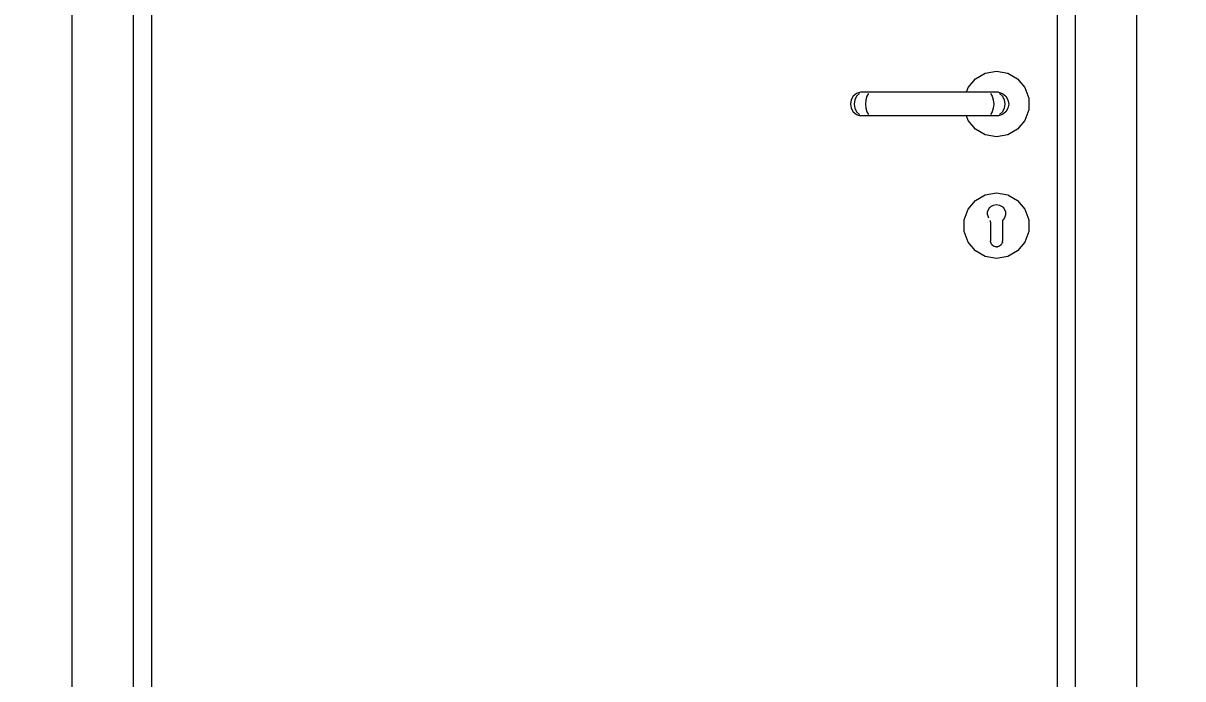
# Model space of a CAD drawing. Header units: millimetres. Extents: x -310 to 171125, y -3027 to 55843.
# Drawn here: x 132108 to 133060, y 27223 to 27762 of the extents above; entities that cross this region are included whole.
import ezdxf

# ---------------------------------------------------------------- set-up
doc = ezdxf.new("R2010")
doc.units = ezdxf.units.MM
doc.header["$MEASUREMENT"] = 0
doc.set_wipeout_variables(frame=1)
doc.linetypes.add('Wipeout_Contour', pattern=[1000, 0, -1000])
doc.layers.add('Dimensioning - General', color=7, linetype='Continuous')
doc.layers.add('Structural - Bearing', color=7, linetype='Continuous')
for name, color, linetype, lineweight, true_color in [('Dimensioning - General_Pen_No__61', 7, 'Continuous', 20, 0x6a6a6a), ('Dimensioning - General_Pen_No__88', 7, 'Continuous', 20, 0xfd4435), ('Structural - Bearing_Pen_No__82', 7, 'Continuous', 20, 0xaaaaaa)]:
    doc.layers.add(name, color=color, linetype=linetype, lineweight=lineweight, true_color=true_color)
doc.layers.get('0').off()
doc.styles.add('GENERATED_STYLE_6', font='calibril.ttf')
doc.dimstyles.new('GENERATED_STYLE__1', dxfattribs={"dimtxt": 195.999997, "dimasz": 106.4, "dimexe": 0.18, "dimexo": 0.0625, "dimgap": 0.09, "dimtad": 1, "dimdec": 0, "dimlfac": 0.1, "dimzin": 0, "dimdsep": 46, "dimtxsty": 'GENERATED_STYLE_6', "dimblk": 'ARROWHEAD_2', "dimblk1": 'ARROWHEAD_2', "dimblk2": 'ARROWHEAD_2', "dimcen": 0.09, "dimse1": 1, "dimse2": 1, "dimclrd": 256, "dimclre": 256, "dimclrt": 256, "dimadec": 0, "dimazin": 0, "dimtfac": 1, "dimtdec": 4, "dimtmove": 0, "dimatfit": 3, "dimfxl": 1, "dimtolj": 1, "dimtzin": 0, "dimarcsym": 0})

# ---------------------------------------------------------------- blocks, each defined once
blk = doc.blocks.new('*D91')
at = {"layer": 'Dimensioning - General_Pen_No__61', "color": 251, "linetype": 'Continuous', "lineweight": 20, "true_color": 0x6a6a6a, "transparency": 16777216}
for p, q in [((134582.88, 29336.02), (134722.88, 29255.19)), ((134757.88, 29295.6), (134547.88, 29295.6)), ((134652.88, 26595.6), (134652.88, 29295.6)), ((134582.88, 26636.02), (134722.88, 26555.19)), ((134757.88, 26595.6), (134547.88, 26595.6))]:
    blk.add_line(p, q, dxfattribs=at)
at = {"layer": 'Dimensioning - General_Pen_No__88', "color": 20, "lineweight": 20, "true_color": 0xfd4435, "transparency": 16777216, "char_height": 196, "attachment_point": 7, "rotation": 90, "style": 'GENERATED_STYLE_6'}
for s, insert in [('\\A1;{\\pql;\\fCalibri Light|b0|i0|c0|p34;20}', (134613.68, 28937.36)), ('\\A1;{\\pql;\\fCalibri Light|b0|i0|c0|p34;270}', (134613.68, 27707.27))]:
    blk.add_mtext(s, dxfattribs=dict(at, insert=insert))
blk = doc.blocks.new('ARROWHEAD_2')
at = {"color": 0, "linetype": 'Continuous', "lineweight": 0}
for p, q in [((-0.3781, -0.655), (0.3781, 0.655)), ((0, 0), (-1, 0))]:
    blk.add_line(p, q, dxfattribs=at)
blk = doc.blocks.new('*D134')
at = {"layer": 'Dimensioning - General_Pen_No__61', "color": 251, "linetype": 'Continuous', "lineweight": 20, "true_color": 0x6a6a6a, "transparency": 16777216}
for p, q in [((135132.88, 29336.02), (135272.88, 29255.19)), ((135307.88, 29295.6), (135097.88, 29295.6)), ((135202.88, 26595.6), (135202.88, 29295.6)), ((135132.88, 26636.02), (135272.88, 26555.19)), ((135307.88, 26595.6), (135097.88, 26595.6))]:
    blk.add_line(p, q, dxfattribs=at)
at = {"layer": 'Dimensioning - General_Pen_No__88', "color": 20, "lineweight": 20, "true_color": 0xfd4435, "transparency": 16777216, "char_height": 196, "attachment_point": 7, "rotation": 90, "style": 'GENERATED_STYLE_6'}
for s, insert in [('\\A1;{\\pql;\\fCalibri Light|b0|i0|c0|p34;20}', (135163.68, 28937.36)), ('\\A1;{\\pql;\\fCalibri Light|b0|i0|c0|p34;270}', (135163.68, 27707.27))]:
    blk.add_mtext(s, dxfattribs=dict(at, insert=insert))
blk = doc.blocks.new('*D159')
at = {"layer": 'Dimensioning - General_Pen_No__61', "color": 251, "linetype": 'Continuous', "lineweight": 20, "true_color": 0x6a6a6a, "transparency": 16777216}
for p, q in [((135682.88, 29536.02), (135822.88, 29455.19)), ((135857.88, 29495.6), (135647.88, 29495.6)), ((135752.88, 26595.6), (135752.88, 29495.6)), ((135682.88, 26636.02), (135822.88, 26555.19)), ((135857.88, 26595.6), (135647.88, 26595.6))]:
    blk.add_line(p, q, dxfattribs=at)
at = {"layer": 'Dimensioning - General_Pen_No__88', "color": 20, "lineweight": 20, "true_color": 0xfd4435, "transparency": 16777216, "insert": (135713.68, 27807.27), "char_height": 196, "attachment_point": 7, "rotation": 90, "style": 'GENERATED_STYLE_6'}
blk.add_mtext('\\A1;{\\pql;\\fCalibri Light|b0|i0|c0|p34;290}', dxfattribs=at)

msp = doc.modelspace()

# ---------------------------------------------------------------- wipeouts: each hides what was drawn before it
at = {"color": 254, "linetype": 'Wipeout_Contour', "lineweight": 0, "ltscale": 540236.635563}
msp.add_wipeout([(132148.21, 28832.6), (132148.21, 26695.6), (132198.21, 26695.6), (132198.21, 28782.6)], dxfattribs=at).dxf.layer = 'Structural - Bearing'
at = {"color": 254, "linetype": 'Wipeout_Contour', "lineweight": 0, "ltscale": 543462.63345}
msp.add_wipeout([(133022.21, 26695.6), (133022.21, 28832.6), (132972.21, 28782.6), (132972.21, 26695.6)], dxfattribs=at).dxf.layer = 'Structural - Bearing'
at = {"color": 254, "linetype": 'Wipeout_Contour', "lineweight": 0, "ltscale": 3665638.541947541}
msp.add_wipeout([(132882.5, 27705.45), (132908.94, 27705.45), (132912.21, 27704.26), (132914.87, 27702.03), (132916.6, 27699.02), (132917.21, 27695.6), (132916.6, 27692.18), (132914.87, 27689.18), (132912.21, 27686.94), (132908.94, 27685.76), (132882.5, 27685.76), (132883.83, 27682.1), (132889.85, 27674.92), (132897.97, 27670.23), (132907.21, 27668.6), (132916.44, 27670.23), (132924.56, 27674.92), (132930.59, 27682.1), (132933.8, 27690.92), (132933.8, 27700.29), (132930.59, 27709.1), (132924.56, 27716.29), (132916.44, 27720.98), (132907.21, 27722.6), (132897.97, 27720.98), (132889.85, 27716.29), (132883.83, 27709.1)], dxfattribs=at).dxf.layer = 'Structural - Bearing'
at = {"color": 254, "linetype": 'Wipeout_Contour', "lineweight": 0, "ltscale": 950152.916299}
msp.add_wipeout([(132900.79, 27609.39), (132901.78, 27610.53), (132898.01, 27620.88), (132889.92, 27616.21), (132899.84, 27604.39), (132899.82, 27604.44), (132899.88, 27607)], dxfattribs=at).dxf.layer = 'Structural - Bearing'

# ---------------------------------------------------------------- next in the draw order: linework, layer by layer
at = {"layer": 'Structural - Bearing_Pen_No__82', "color": 253, "linetype": 'Continuous', "lineweight": 20, "true_color": 0xaaaaaa}
for p, q in [((132148.21, 26695.6), (132148.21, 28832.6)), ((133022.21, 28832.6), (133022.21, 26695.6)), ((132889.85, 27716.29), (132897.97, 27720.98)), ((132897.97, 27720.98), (132907.21, 27722.6)), ((132907.21, 27722.6), (132916.44, 27720.98)), ((132916.44, 27720.98), (132924.56, 27716.29)), ((132924.56, 27716.29), (132930.59, 27709.1)), ((132930.59, 27709.1), (132933.8, 27700.29)), ((132933.8, 27700.29), (132933.8, 27690.92)), ((132930.59, 27682.1), (132924.56, 27674.92)), ((132933.8, 27690.92), (132930.59, 27682.1)), ((132897.97, 27670.23), (132889.85, 27674.92)), ((132924.56, 27674.92), (132916.44, 27670.23)), ((132907.21, 27668.6), (132897.97, 27670.23)), ((132916.44, 27670.23), (132907.21, 27668.6))]:
    msp.add_line(p, q, dxfattribs=at)

# ---------------------------------------------------------------- next in the draw order: wipeouts: each hides what was drawn before it
at = {"color": 254, "linetype": 'Wipeout_Contour', "lineweight": 0, "ltscale": 540341.734034}
msp.add_wipeout([(132198.21, 26695.6), (132213.21, 26695.6), (132213.21, 28755.6), (132198.21, 28755.6)], dxfattribs=at).dxf.layer = 'Structural - Bearing'
at = {"color": 254, "linetype": 'Wipeout_Contour', "lineweight": 0, "ltscale": 543313.378131}
msp.add_wipeout([(132957.21, 28755.6), (132957.21, 26695.6), (132972.21, 26695.6), (132972.21, 28755.6)], dxfattribs=at).dxf.layer = 'Structural - Bearing'
at = {"color": 254, "linetype": 'Wipeout_Contour', "lineweight": 0, "ltscale": 543064.948669}
msp.add_wipeout([(132908.94, 27705.45), (132906.76, 27705.45), (132909.68, 27704.26), (132912.21, 27704.26)], dxfattribs=at).dxf.layer = 'Structural - Bearing'
at = {"color": 254, "linetype": 'Wipeout_Contour', "lineweight": 0, "ltscale": 543079.463866}
msp.add_wipeout([(132914.16, 27695.6), (132913.62, 27692.18), (132916.6, 27692.18), (132917.21, 27695.6)], dxfattribs=at).dxf.layer = 'Structural - Bearing'
at = {"color": 254, "linetype": 'Wipeout_Contour', "lineweight": 0, "ltscale": 814398.014497}
msp.add_wipeout([(132900.63, 27602.02), (132899.84, 27604.39), (132889.92, 27616.21), (132883.91, 27609.05), (132902.21, 27598.49), (132902.21, 27600)], dxfattribs=at).dxf.layer = 'Structural - Bearing'

# ---------------------------------------------------------------- next in the draw order: linework, layer by layer
at = {"layer": 'Structural - Bearing_Pen_No__82', "color": 253, "linetype": 'Continuous', "lineweight": 20, "true_color": 0xaaaaaa}
for p, q in [((132198.21, 28782.6), (132198.21, 26695.6)), ((132972.21, 26695.6), (132972.21, 28782.6)), ((132213.21, 28767.6), (132213.21, 26695.6)), ((132957.21, 26695.6), (132957.21, 28767.6))]:
    msp.add_line(p, q, dxfattribs=at)

# ---------------------------------------------------------------- next in the draw order: wipeouts: each hides what was drawn before it
at = {"color": 254, "linetype": 'Wipeout_Contour', "lineweight": 0, "ltscale": 543074.543043}
msp.add_wipeout([(132909.68, 27704.26), (132912.07, 27702.03), (132914.87, 27702.03), (132912.21, 27704.26)], dxfattribs=at).dxf.layer = 'Structural - Bearing'
at = {"color": 254, "linetype": 'Wipeout_Contour', "lineweight": 0, "ltscale": 543072.519555}
msp.add_wipeout([(132913.62, 27692.18), (132912.07, 27689.18), (132914.87, 27689.18), (132916.6, 27692.18)], dxfattribs=at).dxf.layer = 'Structural - Bearing'
at = {"color": 254, "linetype": 'Wipeout_Contour', "lineweight": 0, "ltscale": 814452.6102}
msp.add_wipeout([(132904.69, 27612.59), (132907.21, 27613.03), (132907.21, 27622.5), (132898.01, 27620.88), (132901.78, 27610.53), (132902.46, 27611.33)], dxfattribs=at).dxf.layer = 'Structural - Bearing'

# ---------------------------------------------------------------- next in the draw order: wipeouts: each hides what was drawn before it
at = {"color": 254, "linetype": 'Wipeout_Contour', "lineweight": 0, "ltscale": 543080.555223}
msp.add_wipeout([(132912.07, 27702.03), (132913.62, 27699.02), (132916.6, 27699.02), (132914.87, 27702.03)], dxfattribs=at).dxf.layer = 'Structural - Bearing'
at = {"color": 254, "linetype": 'Wipeout_Contour', "lineweight": 0, "ltscale": 543062.231507}
msp.add_wipeout([(132909.68, 27686.94), (132912.21, 27686.94), (132914.87, 27689.18), (132912.07, 27689.18)], dxfattribs=at).dxf.layer = 'Structural - Bearing'
at = {"color": 254, "linetype": 'Wipeout_Contour', "lineweight": 0, "ltscale": 542934.026675}
msp.add_wipeout([(132889.85, 27616.29), (132889.92, 27616.21), (132898.01, 27620.88), (132897.97, 27620.98)], dxfattribs=at).dxf.layer = 'Structural - Bearing'
at = {"color": 254, "linetype": 'Wipeout_Contour', "lineweight": 0, "ltscale": 814496.707075}
msp.add_wipeout([(132911.95, 27611.33), (132912.64, 27610.53), (132916.41, 27620.88), (132907.21, 27622.5), (132907.21, 27613.03), (132909.73, 27612.59)], dxfattribs=at).dxf.layer = 'Structural - Bearing'

# ---------------------------------------------------------------- next in the draw order: wipeouts: each hides what was drawn before it
at = {"color": 254, "linetype": 'Wipeout_Contour', "lineweight": 0, "ltscale": 543047.156081}
msp.add_wipeout([(132906.76, 27705.45), (132900.61, 27705.45), (132902.3, 27704.26), (132909.68, 27704.26)], dxfattribs=at).dxf.layer = 'Structural - Bearing'
at = {"color": 254, "linetype": 'Wipeout_Contour', "lineweight": 0, "ltscale": 543082.254602}
msp.add_wipeout([(132913.62, 27699.02), (132914.16, 27695.6), (132917.21, 27695.6), (132916.6, 27699.02)], dxfattribs=at).dxf.layer = 'Structural - Bearing'
at = {"color": 254, "linetype": 'Wipeout_Contour', "lineweight": 0, "ltscale": 543049.846038}
msp.add_wipeout([(132912.21, 27686.94), (132909.68, 27686.94), (132906.76, 27685.76), (132908.94, 27685.76)], dxfattribs=at).dxf.layer = 'Structural - Bearing'
at = {"color": 254, "linetype": 'Wipeout_Contour', "lineweight": 0, "ltscale": 542901.551768}
msp.add_wipeout([(132883.83, 27609.1), (132883.91, 27609.05), (132889.92, 27616.21), (132889.85, 27616.29)], dxfattribs=at).dxf.layer = 'Structural - Bearing'
at = {"color": 254, "linetype": 'Wipeout_Contour', "lineweight": 0, "ltscale": 542970.514009}
msp.add_wipeout([(132897.97, 27620.98), (132898.01, 27620.88), (132907.21, 27622.5), (132907.21, 27622.6)], dxfattribs=at).dxf.layer = 'Structural - Bearing'
at = {"color": 254, "linetype": 'Wipeout_Contour', "lineweight": 0, "ltscale": 950274.403538}
msp.add_wipeout([(132914.6, 27604.44), (132914.58, 27604.39), (132924.5, 27616.21), (132916.41, 27620.88), (132912.64, 27610.53), (132913.62, 27609.39), (132914.54, 27607)], dxfattribs=at).dxf.layer = 'Structural - Bearing'

# ---------------------------------------------------------------- next in the draw order: wipeouts: each hides what was drawn before it
at = {"color": 254, "linetype": 'Wipeout_Contour', "lineweight": 0, "ltscale": 543053.929291}
msp.add_wipeout([(132902.3, 27704.26), (132903.67, 27702.03), (132912.07, 27702.03), (132909.68, 27704.26)], dxfattribs=at).dxf.layer = 'Structural - Bearing'
at = {"color": 254, "linetype": 'Wipeout_Contour', "lineweight": 0, "ltscale": 543055.625916}
msp.add_wipeout([(132914.16, 27695.6), (132904.88, 27695.6), (132904.57, 27692.18), (132913.62, 27692.18)], dxfattribs=at).dxf.layer = 'Structural - Bearing'
at = {"color": 254, "linetype": 'Wipeout_Contour', "lineweight": 0, "ltscale": 543006.619731}
msp.add_wipeout([(132907.21, 27622.6), (132907.21, 27622.5), (132916.41, 27620.88), (132916.44, 27620.98)], dxfattribs=at).dxf.layer = 'Structural - Bearing'
at = {"color": 254, "linetype": 'Wipeout_Contour', "lineweight": 0, "ltscale": 542912.961081}
msp.add_wipeout([(132902.21, 27598.49), (132883.91, 27609.05), (132880.72, 27600.28), (132902.21, 27596.49)], dxfattribs=at).dxf.layer = 'Structural - Bearing'

# ---------------------------------------------------------------- next in the draw order: linework, layer by layer
at = {"layer": 'Structural - Bearing_Pen_No__82', "color": 253, "linetype": 'Continuous', "lineweight": 20, "true_color": 0xaaaaaa}
msp.add_line((132897.97, 27620.98), (132907.21, 27622.6), dxfattribs=at)

# ---------------------------------------------------------------- next in the draw order: wipeouts: each hides what was drawn before it
at = {"color": 254, "linetype": 'Wipeout_Contour', "lineweight": 0, "ltscale": 543057.842}
msp.add_wipeout([(132912.07, 27702.03), (132903.67, 27702.03), (132904.57, 27699.02), (132913.62, 27699.02)], dxfattribs=at).dxf.layer = 'Structural - Bearing'
at = {"color": 254, "linetype": 'Wipeout_Contour', "lineweight": 0, "ltscale": 543049.805999}
msp.add_wipeout([(132913.62, 27692.18), (132904.57, 27692.18), (132903.67, 27689.18), (132912.07, 27689.18)], dxfattribs=at).dxf.layer = 'Structural - Bearing'
at = {"color": 254, "linetype": 'Wipeout_Contour', "lineweight": 0, "ltscale": 814526.569998}
msp.add_wipeout([(132913.79, 27602.02), (132912.21, 27600), (132912.21, 27598.49), (132930.5, 27609.05), (132924.5, 27616.21), (132914.58, 27604.39)], dxfattribs=at).dxf.layer = 'Structural - Bearing'
at = {"color": 254, "linetype": 'Wipeout_Contour', "lineweight": 0, "ltscale": 542905.63646}
msp.add_wipeout([(132902.21, 27596.49), (132880.72, 27600.28), (132880.72, 27590.93), (132902.21, 27594.72)], dxfattribs=at).dxf.layer = 'Structural - Bearing'

# ---------------------------------------------------------------- next in the draw order: wipeouts: each hides what was drawn before it
at = {"color": 254, "linetype": 'Wipeout_Contour', "lineweight": 0, "ltscale": 543016.66929}
msp.add_wipeout([(132900.61, 27705.45), (132892.44, 27705.45), (132892.87, 27704.26), (132902.3, 27704.26)], dxfattribs=at).dxf.layer = 'Structural - Bearing'
at = {"color": 254, "linetype": 'Wipeout_Contour', "lineweight": 0, "ltscale": 543058.416774}
msp.add_wipeout([(132913.62, 27699.02), (132904.57, 27699.02), (132904.88, 27695.6), (132914.16, 27695.6)], dxfattribs=at).dxf.layer = 'Structural - Bearing'
at = {"color": 254, "linetype": 'Wipeout_Contour', "lineweight": 0, "ltscale": 543041.61729}
msp.add_wipeout([(132903.67, 27689.18), (132902.3, 27686.94), (132909.68, 27686.94), (132912.07, 27689.18)], dxfattribs=at).dxf.layer = 'Structural - Bearing'
at = {"color": 254, "linetype": 'Wipeout_Contour', "lineweight": 0, "ltscale": 543037.975776}
msp.add_wipeout([(132916.44, 27620.98), (132916.41, 27620.88), (132924.5, 27616.21), (132924.56, 27616.29)], dxfattribs=at).dxf.layer = 'Structural - Bearing'
at = {"color": 254, "linetype": 'Wipeout_Contour', "lineweight": 0, "ltscale": 542877.007249}
msp.add_wipeout([(132880.62, 27600.29), (132880.72, 27600.28), (132883.91, 27609.05), (132883.83, 27609.1)], dxfattribs=at).dxf.layer = 'Structural - Bearing'
at = {"color": 254, "linetype": 'Wipeout_Contour', "lineweight": 0, "ltscale": 542904.278847}
msp.add_wipeout([(132902.21, 27594.72), (132880.72, 27590.93), (132883.91, 27582.15), (132902.21, 27592.72)], dxfattribs=at).dxf.layer = 'Structural - Bearing'

# ---------------------------------------------------------------- next in the draw order: linework, layer by layer
at = {"layer": 'Structural - Bearing_Pen_No__82', "color": 253, "linetype": 'Continuous', "lineweight": 20, "true_color": 0xaaaaaa}
for p, q in [((132909.68, 27704.26), (132912.07, 27702.03)), ((132912.07, 27702.03), (132913.62, 27699.02)), ((132912.21, 27704.26), (132914.87, 27702.03)), ((132914.87, 27702.03), (132916.6, 27699.02)), ((132913.62, 27699.02), (132914.16, 27695.6)), ((132914.16, 27695.6), (132913.62, 27692.18)), ((132916.6, 27692.18), (132914.87, 27689.18)), ((132916.6, 27699.02), (132917.21, 27695.6)), ((132917.21, 27695.6), (132916.6, 27692.18)), ((132883.83, 27609.1), (132889.85, 27616.29)), ((132907.21, 27622.6), (132916.44, 27620.98))]:
    msp.add_line(p, q, dxfattribs=at)

# ---------------------------------------------------------------- next in the draw order: wipeouts: each hides what was drawn before it
at = {"color": 254, "linetype": 'Wipeout_Contour', "lineweight": 0, "ltscale": 543019.006729}
msp.add_wipeout([(132902.3, 27704.26), (132892.87, 27704.26), (132893.22, 27702.03), (132903.67, 27702.03)], dxfattribs=at).dxf.layer = 'Structural - Bearing'
at = {"color": 254, "linetype": 'Wipeout_Contour', "lineweight": 0, "ltscale": 543015.662908}
msp.add_wipeout([(132904.88, 27695.6), (132893.52, 27695.6), (132893.45, 27692.18), (132904.57, 27692.18)], dxfattribs=at).dxf.layer = 'Structural - Bearing'
at = {"color": 254, "linetype": 'Wipeout_Contour', "lineweight": 0, "ltscale": 543032.052957}
msp.add_wipeout([(132902.3, 27686.94), (132900.61, 27685.76), (132906.76, 27685.76), (132909.68, 27686.94)], dxfattribs=at).dxf.layer = 'Structural - Bearing'
at = {"color": 254, "linetype": 'Wipeout_Contour', "lineweight": 0, "ltscale": 542908.777922}
msp.add_wipeout([(132902.21, 27592.72), (132883.91, 27582.15), (132889.92, 27575), (132902.21, 27589.65)], dxfattribs=at).dxf.layer = 'Structural - Bearing'

# ---------------------------------------------------------------- next in the draw order: linework, layer by layer
at = {"layer": 'Structural - Bearing_Pen_No__82', "color": 253, "linetype": 'Continuous', "lineweight": 20, "true_color": 0xaaaaaa}
for p, q in [((132913.62, 27692.18), (132912.07, 27689.18)), ((132912.07, 27689.18), (132909.68, 27686.94)), ((132914.87, 27689.18), (132912.21, 27686.94))]:
    msp.add_line(p, q, dxfattribs=at)

# ---------------------------------------------------------------- next in the draw order: wipeouts: each hides what was drawn before it
at = {"color": 254, "linetype": 'Wipeout_Contour', "lineweight": 0, "ltscale": 543019.627769}
msp.add_wipeout([(132903.67, 27702.03), (132893.22, 27702.03), (132893.45, 27699.02), (132904.57, 27699.02)], dxfattribs=at).dxf.layer = 'Structural - Bearing'
at = {"color": 254, "linetype": 'Wipeout_Contour', "lineweight": 0, "ltscale": 543011.591208}
msp.add_wipeout([(132904.57, 27692.18), (132893.45, 27692.18), (132893.22, 27689.18), (132903.67, 27689.18)], dxfattribs=at).dxf.layer = 'Structural - Bearing'
at = {"color": 254, "linetype": 'Wipeout_Contour', "lineweight": 0, "ltscale": 542863.35892}
msp.add_wipeout([(132880.62, 27590.92), (132880.72, 27590.93), (132880.72, 27600.28), (132880.62, 27600.29)], dxfattribs=at).dxf.layer = 'Structural - Bearing'
at = {"color": 254, "linetype": 'Wipeout_Contour', "lineweight": 0, "ltscale": 678651.762239}
msp.add_wipeout([(132889.92, 27575), (132898.01, 27570.33), (132902.35, 27582.27), (132902.21, 27583.1), (132902.21, 27589.65)], dxfattribs=at).dxf.layer = 'Structural - Bearing'

# ---------------------------------------------------------------- next in the draw order: linework, layer by layer
at = {"layer": 'Structural - Bearing_Pen_No__82', "color": 253, "linetype": 'Continuous', "lineweight": 20, "true_color": 0xaaaaaa}
for p, q in [((132906.76, 27705.45), (132900.61, 27705.45)), ((132908.94, 27705.45), (132906.76, 27705.45)), ((132908.94, 27705.45), (132912.21, 27704.26)), ((132912.21, 27686.94), (132908.94, 27685.76)), ((132880.62, 27600.29), (132883.83, 27609.1))]:
    msp.add_line(p, q, dxfattribs=at)

# ---------------------------------------------------------------- next in the draw order: wipeouts: each hides what was drawn before it
at = {"color": 254, "linetype": 'Wipeout_Contour', "lineweight": 0, "ltscale": 542840.94751}
msp.add_wipeout([(132892.44, 27705.45), (132811.98, 27705.45), (132811.55, 27704.26), (132892.87, 27704.26)], dxfattribs=at).dxf.layer = 'Structural - Bearing'
at = {"color": 254, "linetype": 'Wipeout_Contour', "lineweight": 0, "ltscale": 543018.453969}
msp.add_wipeout([(132904.57, 27699.02), (132893.45, 27699.02), (132893.52, 27695.6), (132904.88, 27695.6)], dxfattribs=at).dxf.layer = 'Structural - Bearing'
at = {"color": 254, "linetype": 'Wipeout_Contour', "lineweight": 0, "ltscale": 543006.693943}
msp.add_wipeout([(132903.67, 27689.18), (132893.22, 27689.18), (132892.87, 27686.94), (132902.3, 27686.94)], dxfattribs=at).dxf.layer = 'Structural - Bearing'
at = {"color": 254, "linetype": 'Wipeout_Contour', "lineweight": 0, "ltscale": 542862.243057}
msp.add_wipeout([(132883.83, 27582.1), (132883.91, 27582.15), (132880.72, 27590.93), (132880.62, 27590.92)], dxfattribs=at).dxf.layer = 'Structural - Bearing'

# ---------------------------------------------------------------- next in the draw order: linework, layer by layer
at = {"layer": 'Structural - Bearing_Pen_No__82', "color": 253, "linetype": 'Continuous', "lineweight": 20, "true_color": 0xaaaaaa}
for p, q in [((132883.83, 27709.1), (132889.85, 27716.29)), ((132902.3, 27704.26), (132903.67, 27702.03)), ((132903.67, 27702.03), (132904.57, 27699.02)), ((132904.57, 27699.02), (132904.88, 27695.6)), ((132904.88, 27695.6), (132904.57, 27692.18)), ((132880.62, 27590.92), (132880.62, 27600.29))]:
    msp.add_line(p, q, dxfattribs=at)

# ---------------------------------------------------------------- next in the draw order: wipeouts: each hides what was drawn before it
at = {"color": 254, "linetype": 'Wipeout_Contour', "lineweight": 0, "ltscale": 542839.551132}
msp.add_wipeout([(132892.87, 27704.26), (132811.55, 27704.26), (132811.2, 27702.03), (132893.22, 27702.03)], dxfattribs=at).dxf.layer = 'Structural - Bearing'
at = {"color": 254, "linetype": 'Wipeout_Contour', "lineweight": 0, "ltscale": 542831.995984}
msp.add_wipeout([(132893.52, 27695.6), (132810.89, 27695.6), (132810.97, 27692.18), (132893.45, 27692.18)], dxfattribs=at).dxf.layer = 'Structural - Bearing'
at = {"color": 254, "linetype": 'Wipeout_Contour', "lineweight": 0, "ltscale": 543001.565321}
msp.add_wipeout([(132902.3, 27686.94), (132892.87, 27686.94), (132892.44, 27685.76), (132900.61, 27685.76)], dxfattribs=at).dxf.layer = 'Structural - Bearing'
at = {"color": 254, "linetype": 'Wipeout_Contour', "lineweight": 0, "ltscale": 542873.80373}
msp.add_wipeout([(132889.85, 27574.92), (132889.92, 27575), (132883.91, 27582.15), (132883.83, 27582.1)], dxfattribs=at).dxf.layer = 'Structural - Bearing'

# ---------------------------------------------------------------- next in the draw order: linework, layer by layer
at = {"layer": 'Structural - Bearing_Pen_No__82', "color": 253, "linetype": 'Continuous', "lineweight": 20, "true_color": 0xaaaaaa}
for p, q in [((132904.57, 27692.18), (132903.67, 27689.18)), ((132906.76, 27685.76), (132900.61, 27685.76)), ((132903.67, 27689.18), (132902.3, 27686.94)), ((132908.94, 27685.76), (132906.76, 27685.76)), ((132883.83, 27582.1), (132880.62, 27590.92))]:
    msp.add_line(p, q, dxfattribs=at)

# ---------------------------------------------------------------- next in the draw order: wipeouts: each hides what was drawn before it
at = {"color": 254, "linetype": 'Wipeout_Contour', "lineweight": 0, "ltscale": 542837.411898}
msp.add_wipeout([(132893.22, 27702.03), (132811.2, 27702.03), (132810.97, 27699.02), (132893.45, 27699.02)], dxfattribs=at).dxf.layer = 'Structural - Bearing'
at = {"color": 254, "linetype": 'Wipeout_Contour', "lineweight": 0, "ltscale": 542829.372644}
msp.add_wipeout([(132893.45, 27692.18), (132810.97, 27692.18), (132811.2, 27689.18), (132893.22, 27689.18)], dxfattribs=at).dxf.layer = 'Structural - Bearing'
at = {"color": 254, "linetype": 'Wipeout_Contour', "lineweight": 0, "ltscale": 542896.643157}
msp.add_wipeout([(132897.97, 27570.23), (132898.01, 27570.33), (132889.92, 27575), (132889.85, 27574.92)], dxfattribs=at).dxf.layer = 'Structural - Bearing'

# ---------------------------------------------------------------- next in the draw order: linework, layer by layer
at = {"layer": 'Structural - Bearing_Pen_No__82', "color": 253, "linetype": 'Continuous', "lineweight": 20, "true_color": 0xaaaaaa}
for p, q in [((132882.5, 27705.45), (132883.83, 27709.1)), ((132900.61, 27705.45), (132892.44, 27705.45)), ((132889.85, 27574.92), (132883.83, 27582.1))]:
    msp.add_line(p, q, dxfattribs=at)

# ---------------------------------------------------------------- next in the draw order: wipeouts: each hides what was drawn before it
at = {"color": 254, "linetype": 'Wipeout_Contour', "lineweight": 0, "ltscale": 542665.226432}
msp.add_wipeout([(132811.98, 27705.45), (132803.81, 27705.45), (132802.12, 27704.26), (132811.55, 27704.26)], dxfattribs=at).dxf.layer = 'Structural - Bearing'
at = {"color": 254, "linetype": 'Wipeout_Contour', "lineweight": 0, "ltscale": 542834.787988}
msp.add_wipeout([(132893.45, 27699.02), (132810.97, 27699.02), (132810.89, 27695.6), (132893.52, 27695.6)], dxfattribs=at).dxf.layer = 'Structural - Bearing'
at = {"color": 254, "linetype": 'Wipeout_Contour', "lineweight": 0, "ltscale": 542827.23428}
msp.add_wipeout([(132893.22, 27689.18), (132811.2, 27689.18), (132811.55, 27686.94), (132892.87, 27686.94)], dxfattribs=at).dxf.layer = 'Structural - Bearing'
at = {"color": 254, "linetype": 'Wipeout_Contour', "lineweight": 0, "ltscale": 1085878.352938977}
msp.add_wipeout([(132906.34, 27578.18), (132904.71, 27578.77), (132903.38, 27579.89), (132902.51, 27581.39), (132902.35, 27582.27), (132898.01, 27570.33), (132907.21, 27568.7), (132907.21, 27578.18)], dxfattribs=at).dxf.layer = 'Structural - Bearing'

# ---------------------------------------------------------------- next in the draw order: wipeouts: each hides what was drawn before it
at = {"color": 254, "linetype": 'Wipeout_Contour', "lineweight": 0, "ltscale": 542660.096309}
msp.add_wipeout([(132811.55, 27704.26), (132802.12, 27704.26), (132800.74, 27702.03), (132811.2, 27702.03)], dxfattribs=at).dxf.layer = 'Structural - Bearing'
at = {"color": 254, "linetype": 'Wipeout_Contour', "lineweight": 0, "ltscale": 542648.329919}
msp.add_wipeout([(132810.89, 27695.6), (132799.53, 27695.6), (132799.84, 27692.18), (132810.97, 27692.18)], dxfattribs=at).dxf.layer = 'Structural - Bearing'
at = {"color": 254, "linetype": 'Wipeout_Contour', "lineweight": 0, "ltscale": 542825.838654}
msp.add_wipeout([(132892.87, 27686.94), (132811.55, 27686.94), (132811.98, 27685.76), (132892.44, 27685.76)], dxfattribs=at).dxf.layer = 'Structural - Bearing'
at = {"color": 254, "linetype": 'Wipeout_Contour', "lineweight": 0, "ltscale": 542928.005354}
msp.add_wipeout([(132907.21, 27568.6), (132907.21, 27568.7), (132898.01, 27570.33), (132897.97, 27570.23)], dxfattribs=at).dxf.layer = 'Structural - Bearing'

# ---------------------------------------------------------------- next in the draw order: linework, layer by layer
at = {"layer": 'Structural - Bearing_Pen_No__82', "color": 253, "linetype": 'Continuous', "lineweight": 20, "true_color": 0xaaaaaa}
for p, q in [((132883.83, 27682.1), (132882.5, 27685.76)), ((132889.85, 27674.92), (132883.83, 27682.1)), ((132900.61, 27685.76), (132892.44, 27685.76))]:
    msp.add_line(p, q, dxfattribs=at)

# ---------------------------------------------------------------- next in the draw order: wipeouts: each hides what was drawn before it
at = {"color": 254, "linetype": 'Wipeout_Contour', "lineweight": 0, "ltscale": 542655.196857}
msp.add_wipeout([(132811.2, 27702.03), (132800.74, 27702.03), (132799.84, 27699.02), (132810.97, 27699.02)], dxfattribs=at).dxf.layer = 'Structural - Bearing'
at = {"color": 254, "linetype": 'Wipeout_Contour', "lineweight": 0, "ltscale": 542647.154909}
msp.add_wipeout([(132810.97, 27692.18), (132799.84, 27692.18), (132800.74, 27689.18), (132811.2, 27689.18)], dxfattribs=at).dxf.layer = 'Structural - Bearing'
at = {"color": 254, "linetype": 'Wipeout_Contour', "lineweight": 0, "ltscale": 1085931.480756256}
msp.add_wipeout([(132911.91, 27581.39), (132911.04, 27579.89), (132909.71, 27578.77), (132908.08, 27578.18), (132907.21, 27578.18), (132907.21, 27568.7), (132916.41, 27570.33), (132912.06, 27582.27)], dxfattribs=at).dxf.layer = 'Structural - Bearing'

# ---------------------------------------------------------------- next in the draw order: linework, layer by layer
at = {"layer": 'Structural - Bearing_Pen_No__82', "color": 253, "linetype": 'Continuous', "lineweight": 20, "true_color": 0xaaaaaa}
msp.add_line((132892.44, 27705.45), (132811.98, 27705.45), dxfattribs=at)

# ---------------------------------------------------------------- next in the draw order: wipeouts: each hides what was drawn before it
at = {"color": 254, "linetype": 'Wipeout_Contour', "lineweight": 0, "ltscale": 542634.740571}
msp.add_wipeout([(132797.66, 27705.45), (132794.73, 27704.26), (132802.12, 27704.26), (132803.81, 27705.45)], dxfattribs=at).dxf.layer = 'Structural - Bearing'
at = {"color": 254, "linetype": 'Wipeout_Contour', "lineweight": 0, "ltscale": 542651.122865}
msp.add_wipeout([(132810.97, 27699.02), (132799.84, 27699.02), (132799.53, 27695.6), (132810.89, 27695.6)], dxfattribs=at).dxf.layer = 'Structural - Bearing'
at = {"color": 254, "linetype": 'Wipeout_Contour', "lineweight": 0, "ltscale": 542647.77539}
msp.add_wipeout([(132811.2, 27689.18), (132800.74, 27689.18), (132802.12, 27686.94), (132811.55, 27686.94)], dxfattribs=at).dxf.layer = 'Structural - Bearing'
at = {"color": 254, "linetype": 'Wipeout_Contour', "lineweight": 0, "ltscale": 542964.11382}
msp.add_wipeout([(132916.44, 27570.23), (132916.41, 27570.33), (132907.21, 27568.7), (132907.21, 27568.6)], dxfattribs=at).dxf.layer = 'Structural - Bearing'

# ---------------------------------------------------------------- next in the draw order: linework, layer by layer
at = {"layer": 'Structural - Bearing_Pen_No__82', "color": 253, "linetype": 'Continuous', "lineweight": 20, "true_color": 0xaaaaaa}
msp.add_line((132907.21, 27568.6), (132897.97, 27570.23), dxfattribs=at)

# ---------------------------------------------------------------- next in the draw order: wipeouts: each hides what was drawn before it
at = {"color": 254, "linetype": 'Wipeout_Contour', "lineweight": 0, "ltscale": 542625.174845}
msp.add_wipeout([(132792.35, 27702.03), (132800.74, 27702.03), (132802.12, 27704.26), (132794.73, 27704.26)], dxfattribs=at).dxf.layer = 'Structural - Bearing'
at = {"color": 254, "linetype": 'Wipeout_Contour', "lineweight": 0, "ltscale": 542608.368207}
msp.add_wipeout([(132799.53, 27695.6), (132790.25, 27695.6), (132790.79, 27692.18), (132799.84, 27692.18)], dxfattribs=at).dxf.layer = 'Structural - Bearing'
at = {"color": 254, "linetype": 'Wipeout_Contour', "lineweight": 0, "ltscale": 542650.112688}
msp.add_wipeout([(132811.55, 27686.94), (132802.12, 27686.94), (132803.81, 27685.76), (132811.98, 27685.76)], dxfattribs=at).dxf.layer = 'Structural - Bearing'
at = {"color": 254, "linetype": 'Wipeout_Contour', "lineweight": 0, "ltscale": 678734.933061}
msp.add_wipeout([(132916.41, 27570.33), (132924.5, 27575), (132912.21, 27589.65), (132912.21, 27583.1), (132912.06, 27582.27)], dxfattribs=at).dxf.layer = 'Structural - Bearing'

# ---------------------------------------------------------------- next in the draw order: linework, layer by layer
at = {"layer": 'Structural - Bearing_Pen_No__82', "color": 253, "linetype": 'Continuous', "lineweight": 20, "true_color": 0xaaaaaa}
msp.add_line((132892.44, 27685.76), (132811.98, 27685.76), dxfattribs=at)

# ---------------------------------------------------------------- next in the draw order: wipeouts: each hides what was drawn before it
at = {"color": 254, "linetype": 'Wipeout_Contour', "lineweight": 0, "ltscale": 542616.983853}
msp.add_wipeout([(132800.74, 27702.03), (132792.35, 27702.03), (132790.79, 27699.02), (132799.84, 27699.02)], dxfattribs=at).dxf.layer = 'Structural - Bearing'
at = {"color": 254, "linetype": 'Wipeout_Contour', "lineweight": 0, "ltscale": 542608.941344}
msp.add_wipeout([(132799.84, 27692.18), (132790.79, 27692.18), (132792.35, 27689.18), (132800.74, 27689.18)], dxfattribs=at).dxf.layer = 'Structural - Bearing'
at = {"color": 254, "linetype": 'Wipeout_Contour', "lineweight": 0, "ltscale": 543008.484122}
msp.add_wipeout([(132912.21, 27589.65), (132924.5, 27575), (132930.5, 27582.15), (132912.21, 27592.72)], dxfattribs=at).dxf.layer = 'Structural - Bearing'

# ---------------------------------------------------------------- next in the draw order: linework, layer by layer
at = {"layer": 'Structural - Bearing_Pen_No__82', "color": 253, "linetype": 'Continuous', "lineweight": 20, "true_color": 0xaaaaaa}
msp.add_line((132811.98, 27705.45), (132803.81, 27705.45), dxfattribs=at)

# ---------------------------------------------------------------- next in the draw order: wipeouts: each hides what was drawn before it
at = {"color": 254, "linetype": 'Wipeout_Contour', "lineweight": 0, "ltscale": 542616.948599}
msp.add_wipeout([(132797.66, 27705.45), (132795.47, 27705.45), (132792.21, 27704.26), (132794.73, 27704.26)], dxfattribs=at).dxf.layer = 'Structural - Bearing'
at = {"color": 254, "linetype": 'Wipeout_Contour', "lineweight": 0, "ltscale": 542611.161357}
msp.add_wipeout([(132799.84, 27699.02), (132790.79, 27699.02), (132790.25, 27695.6), (132799.53, 27695.6)], dxfattribs=at).dxf.layer = 'Structural - Bearing'
at = {"color": 254, "linetype": 'Wipeout_Contour', "lineweight": 0, "ltscale": 542612.853139}
msp.add_wipeout([(132800.74, 27689.18), (132792.35, 27689.18), (132794.73, 27686.94), (132802.12, 27686.94)], dxfattribs=at).dxf.layer = 'Structural - Bearing'
at = {"color": 254, "linetype": 'Wipeout_Contour', "lineweight": 0, "ltscale": 543021.649116}
msp.add_wipeout([(132912.21, 27592.72), (132930.5, 27582.15), (132933.7, 27590.93), (132912.21, 27594.72)], dxfattribs=at).dxf.layer = 'Structural - Bearing'
at = {"color": 254, "linetype": 'Wipeout_Contour', "lineweight": 0, "ltscale": 543000.599198}
msp.add_wipeout([(132924.56, 27574.92), (132924.5, 27575), (132916.41, 27570.33), (132916.44, 27570.23)], dxfattribs=at).dxf.layer = 'Structural - Bearing'

# ---------------------------------------------------------------- next in the draw order: linework, layer by layer
at = {"layer": 'Structural - Bearing_Pen_No__82', "color": 253, "linetype": 'Continuous', "lineweight": 20, "true_color": 0xaaaaaa}
for p, q in [((132800.74, 27702.03), (132799.84, 27699.02)), ((132802.12, 27704.26), (132800.74, 27702.03)), ((132799.84, 27699.02), (132799.53, 27695.6)), ((132799.53, 27695.6), (132799.84, 27692.18)), ((132916.44, 27570.23), (132907.21, 27568.6))]:
    msp.add_line(p, q, dxfattribs=at)

# ---------------------------------------------------------------- next in the draw order: wipeouts: each hides what was drawn before it
at = {"color": 254, "linetype": 'Wipeout_Contour', "lineweight": 0, "ltscale": 542604.561836}
msp.add_wipeout([(132792.21, 27704.26), (132789.55, 27702.03), (132792.35, 27702.03), (132794.73, 27704.26)], dxfattribs=at).dxf.layer = 'Structural - Bearing'
at = {"color": 254, "linetype": 'Wipeout_Contour', "lineweight": 0, "ltscale": 542584.531152}
msp.add_wipeout([(132790.25, 27695.6), (132787.21, 27695.6), (132787.81, 27692.18), (132790.79, 27692.18)], dxfattribs=at).dxf.layer = 'Structural - Bearing'
at = {"color": 254, "linetype": 'Wipeout_Contour', "lineweight": 0, "ltscale": 542619.625982}
msp.add_wipeout([(132794.73, 27686.94), (132797.66, 27685.76), (132803.81, 27685.76), (132802.12, 27686.94)], dxfattribs=at).dxf.layer = 'Structural - Bearing'
at = {"color": 254, "linetype": 'Wipeout_Contour', "lineweight": 0, "ltscale": 543028.971314}
msp.add_wipeout([(132912.21, 27594.72), (132933.7, 27590.93), (132933.7, 27600.28), (132912.21, 27596.49)], dxfattribs=at).dxf.layer = 'Structural - Bearing'
at = {"color": 254, "linetype": 'Wipeout_Contour', "lineweight": 0, "ltscale": 543033.068366}
msp.add_wipeout([(132930.59, 27582.1), (132930.5, 27582.15), (132924.5, 27575), (132924.56, 27574.92)], dxfattribs=at).dxf.layer = 'Structural - Bearing'

# ---------------------------------------------------------------- next in the draw order: linework, layer by layer
at = {"layer": 'Structural - Bearing_Pen_No__82', "color": 253, "linetype": 'Continuous', "lineweight": 20, "true_color": 0xaaaaaa}
for p, q in [((132803.81, 27705.45), (132797.66, 27705.45)), ((132811.98, 27685.76), (132803.81, 27685.76))]:
    msp.add_line(p, q, dxfattribs=at)

# ---------------------------------------------------------------- next in the draw order: wipeouts: each hides what was drawn before it
at = {"color": 254, "linetype": 'Wipeout_Contour', "lineweight": 0, "ltscale": 542594.271472}
msp.add_wipeout([(132789.55, 27702.03), (132787.81, 27699.02), (132790.79, 27699.02), (132792.35, 27702.03)], dxfattribs=at).dxf.layer = 'Structural - Bearing'
at = {"color": 254, "linetype": 'Wipeout_Contour', "lineweight": 0, "ltscale": 542586.228629}
msp.add_wipeout([(132790.79, 27692.18), (132787.81, 27692.18), (132789.55, 27689.18), (132792.35, 27689.18)], dxfattribs=at).dxf.layer = 'Structural - Bearing'
at = {"color": 254, "linetype": 'Wipeout_Contour', "lineweight": 0, "ltscale": 543030.32872}
msp.add_wipeout([(132912.21, 27596.49), (132933.7, 27600.28), (132930.5, 27609.05), (132912.21, 27598.49)], dxfattribs=at).dxf.layer = 'Structural - Bearing'
at = {"color": 254, "linetype": 'Wipeout_Contour', "lineweight": 0, "ltscale": 543057.606051}
msp.add_wipeout([(132933.8, 27590.92), (132933.7, 27590.93), (132930.5, 27582.15), (132930.59, 27582.1)], dxfattribs=at).dxf.layer = 'Structural - Bearing'

# ---------------------------------------------------------------- next in the draw order: linework, layer by layer
at = {"layer": 'Structural - Bearing_Pen_No__82', "color": 253, "linetype": 'Continuous', "lineweight": 20, "true_color": 0xaaaaaa}
for p, q in [((132795.47, 27705.45), (132792.21, 27704.26)), ((132797.66, 27705.45), (132795.47, 27705.45)), ((132930.59, 27582.1), (132924.56, 27574.92))]:
    msp.add_line(p, q, dxfattribs=at)

# ---------------------------------------------------------------- next in the draw order: wipeouts: each hides what was drawn before it
at = {"color": 254, "linetype": 'Wipeout_Contour', "lineweight": 0, "ltscale": 542587.324424}
msp.add_wipeout([(132787.21, 27695.6), (132790.25, 27695.6), (132790.79, 27699.02), (132787.81, 27699.02)], dxfattribs=at).dxf.layer = 'Structural - Bearing'
at = {"color": 254, "linetype": 'Wipeout_Contour', "lineweight": 0, "ltscale": 542592.239665}
msp.add_wipeout([(132792.35, 27689.18), (132789.55, 27689.18), (132792.21, 27686.94), (132794.73, 27686.94)], dxfattribs=at).dxf.layer = 'Structural - Bearing'
at = {"color": 254, "linetype": 'Wipeout_Contour', "lineweight": 0, "ltscale": 543060.808514}
msp.add_wipeout([(132924.56, 27616.29), (132924.5, 27616.21), (132930.5, 27609.05), (132930.59, 27609.1)], dxfattribs=at).dxf.layer = 'Structural - Bearing'
at = {"color": 254, "linetype": 'Wipeout_Contour', "lineweight": 0, "ltscale": 3665049.970509391}
msp.add_wipeout([(132899.88, 27607), (132899.82, 27604.44), (132900.63, 27602.02), (132902.21, 27600), (132902.21, 27583.1), (132902.51, 27581.39), (132903.38, 27579.89), (132904.71, 27578.77), (132906.34, 27578.18), (132908.08, 27578.18), (132909.71, 27578.77), (132911.04, 27579.89), (132911.91, 27581.39), (132912.21, 27583.1), (132912.21, 27600), (132913.79, 27602.02), (132914.58, 27604.39), (132914.6, 27604.44), (132914.54, 27607), (132913.62, 27609.39), (132912.64, 27610.53), (132911.95, 27611.33), (132909.73, 27612.59), (132907.21, 27613.03), (132904.69, 27612.59), (132902.46, 27611.33), (132900.79, 27609.39)], dxfattribs=at).dxf.layer = 'Structural - Bearing'
at = {"color": 254, "linetype": 'Wipeout_Contour', "lineweight": 0, "ltscale": 543071.24962}
msp.add_wipeout([(132933.8, 27600.29), (132933.7, 27600.28), (132933.7, 27590.93), (132933.8, 27590.92)], dxfattribs=at).dxf.layer = 'Structural - Bearing'

# ---------------------------------------------------------------- next in the draw order: linework, layer by layer
at = {"layer": 'Structural - Bearing_Pen_No__82', "color": 253, "linetype": 'Continuous', "lineweight": 20, "true_color": 0xaaaaaa}
for p, q in [((132789.55, 27702.03), (132787.81, 27699.02)), ((132792.21, 27704.26), (132789.55, 27702.03)), ((132792.35, 27702.03), (132790.79, 27699.02)), ((132794.73, 27704.26), (132792.35, 27702.03)), ((132787.81, 27699.02), (132787.21, 27695.6)), ((132787.21, 27695.6), (132787.81, 27692.18)), ((132790.79, 27699.02), (132790.25, 27695.6)), ((132790.25, 27695.6), (132790.79, 27692.18)), ((132889.85, 27616.29), (132897.97, 27620.98)), ((132916.44, 27620.98), (132924.56, 27616.29)), ((132899.82, 27604.44), (132899.88, 27607)), ((132899.88, 27607), (132900.79, 27609.39)), ((132900.79, 27609.39), (132901.78, 27610.53)), ((132901.78, 27610.53), (132902.46, 27611.33)), ((132902.46, 27611.33), (132904.69, 27612.59)), ((132904.69, 27612.59), (132907.21, 27613.03)), ((132907.21, 27613.03), (132909.73, 27612.59)), ((132909.73, 27612.59), (132911.95, 27611.33)), ((132911.95, 27611.33), (132912.64, 27610.53)), ((132912.64, 27610.53), (132913.62, 27609.39)), ((132913.62, 27609.39), (132914.54, 27607)), ((132914.54, 27607), (132914.6, 27604.44)), ((132899.84, 27604.39), (132900.63, 27602.02)), ((132902.21, 27598.49), (132902.21, 27600)), ((132902.21, 27598.49), (132902.21, 27596.49)), ((132902.21, 27596.49), (132902.21, 27594.72)), ((132913.79, 27602.02), (132912.21, 27600)), ((132912.21, 27600), (132912.21, 27598.49)), ((132912.21, 27598.49), (132912.21, 27596.49)), ((132912.21, 27596.49), (132912.21, 27594.72)), ((132914.58, 27604.39), (132913.79, 27602.02)), ((132902.21, 27594.72), (132902.21, 27592.72)), ((132902.21, 27592.72), (132902.21, 27589.65)), ((132902.21, 27589.65), (132902.21, 27583.1)), ((132912.21, 27594.72), (132912.21, 27592.72)), ((132912.21, 27592.72), (132912.21, 27589.65)), ((132912.21, 27589.65), (132912.21, 27583.1)), ((132933.8, 27590.92), (132930.59, 27582.1)), ((132902.35, 27582.27), (132902.21, 27583.1)), ((132902.35, 27582.27), (132902.51, 27581.39)), ((132903.38, 27579.89), (132902.51, 27581.39)), ((132904.71, 27578.77), (132903.38, 27579.89)), ((132906.34, 27578.18), (132904.71, 27578.77)), ((132907.21, 27578.18), (132906.34, 27578.18)), ((132907.21, 27578.18), (132908.08, 27578.18)), ((132909.71, 27578.77), (132908.08, 27578.18)), ((132911.04, 27579.89), (132909.71, 27578.77)), ((132911.91, 27581.39), (132911.04, 27579.89)), ((132912.06, 27582.27), (132911.91, 27581.39)), ((132912.06, 27582.27), (132912.21, 27583.1)), ((132897.97, 27570.23), (132889.85, 27574.92)), ((132924.56, 27574.92), (132916.44, 27570.23))]:
    msp.add_line(p, q, dxfattribs=at)

# ---------------------------------------------------------------- next in the draw order: wipeouts: each hides what was drawn before it
at = {"color": 254, "linetype": 'Wipeout_Contour', "lineweight": 0, "ltscale": 542601.833516}
msp.add_wipeout([(132794.73, 27686.94), (132792.21, 27686.94), (132795.47, 27685.76), (132797.66, 27685.76)], dxfattribs=at).dxf.layer = 'Structural - Bearing'
at = {"color": 254, "linetype": 'Wipeout_Contour', "lineweight": 0, "ltscale": 543072.365092}
msp.add_wipeout([(132930.59, 27609.1), (132930.5, 27609.05), (132933.7, 27600.28), (132933.8, 27600.29)], dxfattribs=at).dxf.layer = 'Structural - Bearing'

# ---------------------------------------------------------------- next in the draw order: linework, layer by layer
at = {"layer": 'Structural - Bearing_Pen_No__82', "color": 253, "linetype": 'Continuous', "lineweight": 20, "true_color": 0xaaaaaa}
for p, q in [((132787.81, 27692.18), (132789.55, 27689.18)), ((132790.79, 27692.18), (132792.35, 27689.18)), ((132799.84, 27692.18), (132800.74, 27689.18)), ((132789.55, 27689.18), (132792.21, 27686.94)), ((132792.21, 27686.94), (132795.47, 27685.76)), ((132792.35, 27689.18), (132794.73, 27686.94)), ((132797.66, 27685.76), (132795.47, 27685.76)), ((132803.81, 27685.76), (132797.66, 27685.76)), ((132800.74, 27689.18), (132802.12, 27686.94)), ((132924.56, 27616.29), (132930.59, 27609.1)), ((132930.59, 27609.1), (132933.8, 27600.29)), ((132933.8, 27600.29), (132933.8, 27590.92))]:
    msp.add_line(p, q, dxfattribs=at)

# ---------------------------------------------------------------- next in the draw order: dimensions: what is measured, and where the dimension line sits
at = {"layer": 'Dimensioning - General', "color": 251, "linetype": 'Continuous', "lineweight": 20, "true_color": 0x6a6a6a}
for base, p1, p2, picture, middle in [((135752.88, 29495.6), (109287.51, 26595.6), (109451.96, 29495.6), '*D159', (135615.68, 28031.4)), ((135202.88, 29295.6), (106896.22, 26595.6), (106843.51, 29295.6), '*D134', (135065.68, 27931.4)), ((134652.88, 29295.6), (107313.28, 26595.6), (107224.06, 29295.6), '*D91', (134515.68, 27931.4))]:
    dim = msp.add_linear_dim(base=base, p1=p1, p2=p2, angle=90, dimstyle='GENERATED_STYLE__1', dxfattribs=at)
    dim.commit()
    dim.dimension.update_dxf_attribs({"geometry": picture, "text_midpoint": middle, "dimtype": 160, "text_rotation": 90})

doc.saveas('drawing.dxf')
